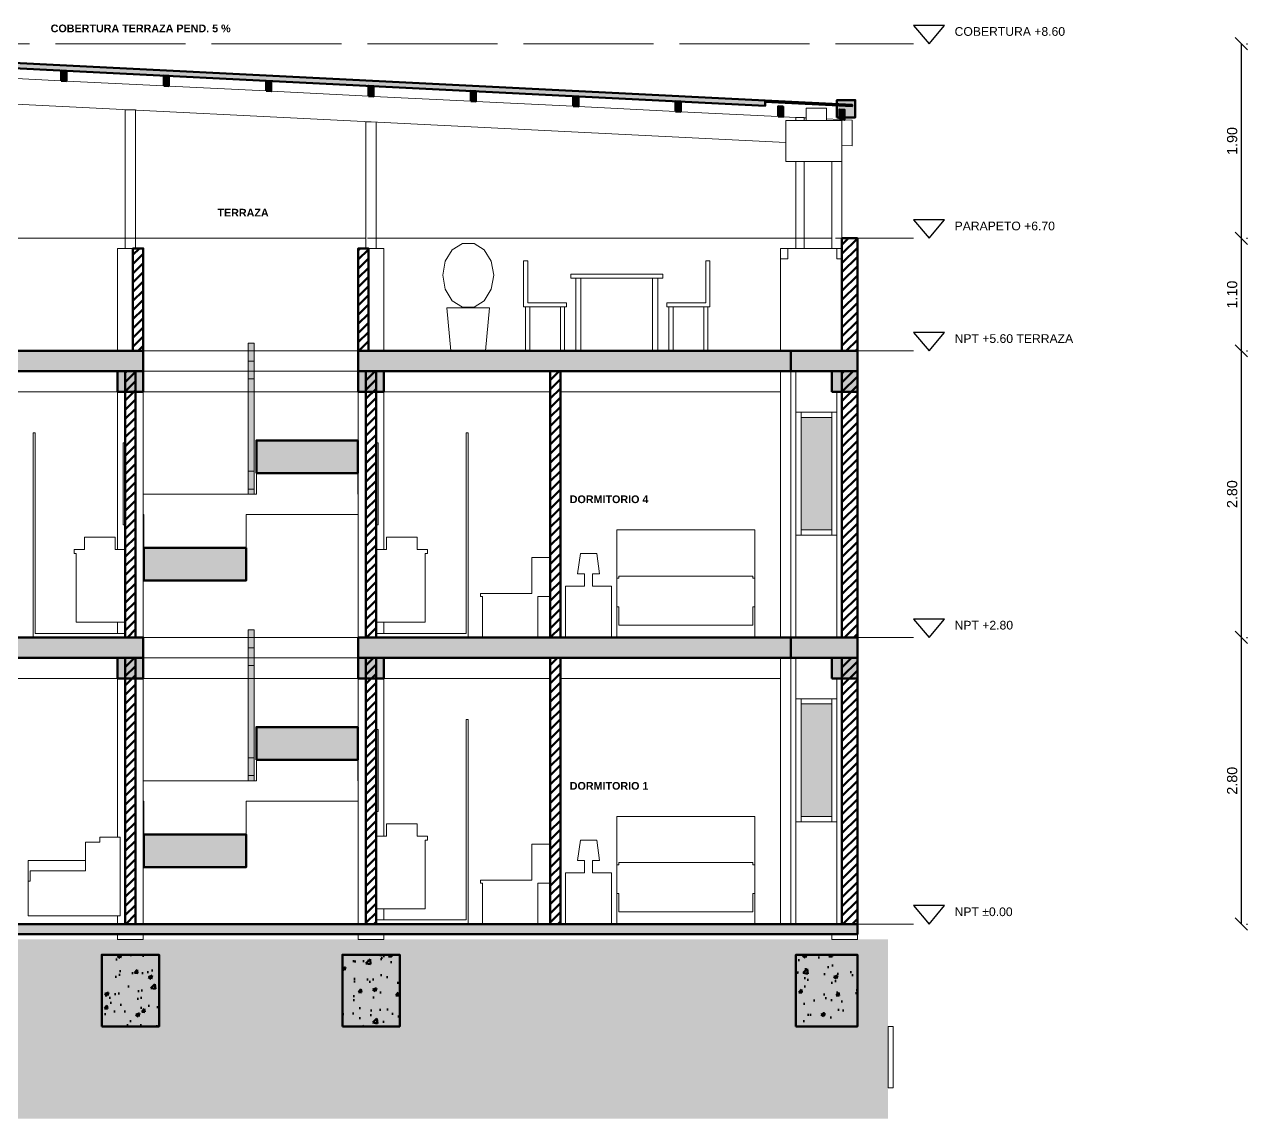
# Model space of a CAD drawing. Header units: metres. Extents: x -3.9 to 79.9, y -56.9 to 20.9.
# Drawn here: x 34.86 to 46.81, y -36.9 to -26.21 of the extents above; entities that cross this region are included whole.
import ezdxf
from ezdxf.enums import TextEntityAlignment as Align

# ---------------------------------------------------------------- set-up
doc = ezdxf.new("R2010")
doc.units = ezdxf.units.M
doc.linetypes.add('DASHED', pattern=[1.524, 1.27, -0.254])
for name, color, linetype, lineweight in [('A-CORTE', 7, 'CONTINUOUS', 50), ('A-COTA', 1, 'CONTINUOUS', 15), ('A-PROYECCION', 9, 'DASHED', 15), ('A-SIMBOLO', 6, 'CONTINUOUS', 25), ('A-TERRENO', 32, 'CONTINUOUS', 35), ('A-TEXTO', 7, 'CONTINUOUS', 20), ('A-VISTA', 8, 'CONTINUOUS', 20)]:
    doc.layers.add(name, color=color, linetype=linetype, lineweight=lineweight)
doc.styles.add('PLANO', font='arial.ttf')
doc.styles.add('PLANO-B', font='arialbd.ttf')
doc.dimstyles.new('COTA-50', dxfattribs={"dimtxt": 0.1, "dimasz": 2.5, "dimexe": 0.06, "dimexo": 0.05, "dimgap": 0.04, "dimtad": 1, "dimzin": 0, "dimdsep": 46, "dimtxsty": 'PLANO', "dimtsz": 0.06, "dimcen": 2.5, "dimclrd": 1, "dimclre": 1, "dimazin": 3, "dimtfac": 1, "dimtmove": 0, "dimatfit": 3})

msp = doc.modelspace()

# ---------------------------------------------------------------- hatches: boundary and pattern name
at = {"layer": 'A-CORTE', "true_color": 0x2b3036}
h = msp.add_hatch(color=7, dxfattribs=at)
h.dxf.hatch_style = 1
h.paths.add_polyline_path([(31.05, -26.453), (42.1, -27.005), (42.1, -26.955), (31.05, -26.402)])
at = {"layer": 'A-CORTE', "true_color": 0x24435c}
h = msp.add_hatch(color=7, dxfattribs=at)
h.dxf.hatch_style = 1
h.paths.add_polyline_path([(35.225, -26.761), (35.275, -26.764), (35.275, -26.664), (35.225, -26.661)])
h = msp.add_hatch(color=7, dxfattribs=at)
h.dxf.hatch_style = 1
h.paths.add_polyline_path([(36.225, -26.811), (36.275, -26.814), (36.275, -26.714), (36.225, -26.711)])
h = msp.add_hatch(color=7, dxfattribs=at)
h.dxf.hatch_style = 1
h.paths.add_polyline_path([(37.225, -26.861), (37.275, -26.864), (37.275, -26.764), (37.225, -26.761)])
h = msp.add_hatch(color=7, dxfattribs=at)
h.dxf.hatch_style = 1
h.paths.add_polyline_path([(38.225, -26.911), (38.275, -26.914), (38.275, -26.814), (38.225, -26.811)])
h = msp.add_hatch(color=7, dxfattribs=at)
h.dxf.hatch_style = 1
h.paths.add_polyline_path([(39.225, -26.961), (39.275, -26.964), (39.275, -26.864), (39.225, -26.861)])
h = msp.add_hatch(color=7, dxfattribs=at)
h.dxf.hatch_style = 1
h.paths.add_polyline_path([(40.225, -27.011), (40.275, -27.014), (40.275, -26.914), (40.225, -26.911)])
h = msp.add_hatch(color=7, dxfattribs=at)
h.dxf.hatch_style = 1
h.paths.add_polyline_path([(41.225, -27.061), (41.275, -27.064), (41.275, -26.964), (41.225, -26.961)])
at = {"layer": 'A-CORTE', "true_color": 0x2b3036}
h = msp.add_hatch(color=7, dxfattribs=at)
h.dxf.hatch_style = 1
h.paths.add_polyline_path([(42.1, -26.967), (42.95, -27.009), (42.95, -26.998), (42.1, -26.955)])
at = {"layer": 'A-CORTE', "true_color": 0x8f979e}
h = msp.add_hatch(color=7, dxfattribs=at)
h.dxf.hatch_style = 1
h.paths.add_polyline_path([(42.8, -27.12), (42.98, -27.12), (42.98, -26.95), (42.8, -26.95)])
at = {"layer": 'A-CORTE', "true_color": 0x24435c}
h = msp.add_hatch(color=7, dxfattribs=at)
h.dxf.hatch_style = 1
h.paths.add_polyline_path([(42.225, -27.111), (42.275, -27.114), (42.275, -27.014), (42.225, -27.011)])
h = msp.add_hatch(color=7, dxfattribs=at)
h.dxf.hatch_style = 1
h.paths.add_polyline_path([(42.825, -27.141), (42.875, -27.144), (42.875, -27.044), (42.825, -27.041)])
at = {"layer": 'A-CORTE'}
h = msp.add_hatch(dxfattribs=at)
h.set_pattern_fill('ANSI31', color=8, scale=0.02)
h.paths.add_polyline_path([(42.85, -29.4), (43, -29.4), (43, -28.3), (42.85, -28.3)])
h = msp.add_hatch(dxfattribs=at)
h.set_pattern_fill('ANSI31', color=8, scale=0.02)
h.paths.add_polyline_path([(35.925, -29.4), (36.025, -29.4), (36.025, -28.4), (35.925, -28.4)])
h = msp.add_hatch(dxfattribs=at)
h.set_pattern_fill('ANSI31', color=8, scale=0.02)
h.paths.add_polyline_path([(38.125, -29.4), (38.225, -29.4), (38.225, -28.4), (38.125, -28.4)])
at = {"layer": 'A-CORTE', "true_color": 0x5a5a5a}
h = msp.add_hatch(color=7, dxfattribs=at)
h.dxf.hatch_style = 1
h.paths.add_polyline_path([(31, -29.6), (36.025, -29.6), (36.025, -29.4), (31, -29.4)])
h = msp.add_hatch(color=7, dxfattribs=at)
h.dxf.hatch_style = 1
h.paths.add_polyline_path([(38.125, -29.6), (42.35, -29.6), (42.35, -29.4), (38.125, -29.4)])
h = msp.add_hatch(color=7, dxfattribs=at)
h.dxf.hatch_style = 1
h.paths.add_polyline_path([(42.35, -29.6), (43, -29.6), (43, -29.4), (42.35, -29.4)])
h = msp.add_hatch(color=7, dxfattribs=at)
h.dxf.hatch_style = 1
h.paths.add_polyline_path([(35.775, -29.8), (36.025, -29.8), (36.025, -29.6), (35.775, -29.6)])
at = {"layer": 'A-CORTE'}
h = msp.add_hatch(dxfattribs=at)
h.set_pattern_fill('ANSI31', color=8, scale=0.02)
h.paths.add_polyline_path([(35.85, -32.2), (35.95, -32.2), (35.95, -29.6), (35.85, -29.6)])
at = {"layer": 'A-CORTE', "true_color": 0x5a5a5a}
h = msp.add_hatch(color=7, dxfattribs=at)
h.dxf.hatch_style = 1
h.paths.add_polyline_path([(38.125, -29.8), (38.375, -29.8), (38.375, -29.6), (38.125, -29.6)])
at = {"layer": 'A-CORTE'}
h = msp.add_hatch(dxfattribs=at)
h.set_pattern_fill('ANSI31', color=8, scale=0.02)
h.paths.add_polyline_path([(38.2, -32.2), (38.3, -32.2), (38.3, -29.6), (38.2, -29.6)])
h = msp.add_hatch(dxfattribs=at)
h.set_pattern_fill('ANSI31', color=8, scale=0.02)
h.paths.add_polyline_path([(40, -32.2), (40.1, -32.2), (40.1, -29.6), (40, -29.6)])
at = {"layer": 'A-CORTE', "true_color": 0x5a5a5a}
h = msp.add_hatch(color=7, dxfattribs=at)
h.dxf.hatch_style = 1
h.paths.add_polyline_path([(42.75, -29.8), (43, -29.8), (43, -29.6), (42.75, -29.6)])
at = {"layer": 'A-CORTE'}
h = msp.add_hatch(dxfattribs=at)
h.set_pattern_fill('ANSI31', color=8, scale=0.02)
h.paths.add_polyline_path([(42.85, -32.2), (43, -32.2), (43, -29.6), (42.85, -29.6)])
at = {"layer": 'A-CORTE', "true_color": 0x5a5a5a}
h = msp.add_hatch(color=7, dxfattribs=at)
h.dxf.hatch_style = 1
h.paths.add_polyline_path([(37.13, -30.595), (38.12, -30.595), (38.12, -30.275), (37.13, -30.275)])
h = msp.add_hatch(color=7, dxfattribs=at)
h.dxf.hatch_style = 1
h.paths.add_polyline_path([(36.03, -31.645), (37.03, -31.645), (37.03, -31.325), (36.03, -31.325)])
h = msp.add_hatch(color=7, dxfattribs=at)
h.dxf.hatch_style = 1
h.paths.add_polyline_path([(31, -32.4), (36.025, -32.4), (36.025, -32.2), (31, -32.2)])
h = msp.add_hatch(color=7, dxfattribs=at)
h.dxf.hatch_style = 1
h.paths.add_polyline_path([(38.125, -32.4), (42.35, -32.4), (42.35, -32.2), (38.125, -32.2)])
h = msp.add_hatch(color=7, dxfattribs=at)
h.dxf.hatch_style = 1
h.paths.add_polyline_path([(42.35, -32.4), (43, -32.4), (43, -32.2), (42.35, -32.2)])
h = msp.add_hatch(color=7, dxfattribs=at)
h.dxf.hatch_style = 1
h.paths.add_polyline_path([(35.775, -32.6), (36.025, -32.6), (36.025, -32.4), (35.775, -32.4)])
at = {"layer": 'A-CORTE'}
h = msp.add_hatch(dxfattribs=at)
h.set_pattern_fill('ANSI31', color=8, scale=0.02)
h.paths.add_polyline_path([(35.85, -35), (35.95, -35), (35.95, -32.4), (35.85, -32.4)])
at = {"layer": 'A-CORTE', "true_color": 0x5a5a5a}
h = msp.add_hatch(color=7, dxfattribs=at)
h.dxf.hatch_style = 1
h.paths.add_polyline_path([(38.125, -32.6), (38.375, -32.6), (38.375, -32.4), (38.125, -32.4)])
at = {"layer": 'A-CORTE'}
h = msp.add_hatch(dxfattribs=at)
h.set_pattern_fill('ANSI31', color=8, scale=0.02)
h.paths.add_polyline_path([(38.2, -35), (38.3, -35), (38.3, -32.4), (38.2, -32.4)])
h = msp.add_hatch(dxfattribs=at)
h.set_pattern_fill('ANSI31', color=8, scale=0.02)
h.paths.add_polyline_path([(40, -35), (40.1, -35), (40.1, -32.4), (40, -32.4)])
at = {"layer": 'A-CORTE', "true_color": 0x5a5a5a}
h = msp.add_hatch(color=7, dxfattribs=at)
h.dxf.hatch_style = 1
h.paths.add_polyline_path([(42.75, -32.6), (43, -32.6), (43, -32.4), (42.75, -32.4)])
at = {"layer": 'A-CORTE'}
h = msp.add_hatch(dxfattribs=at)
h.set_pattern_fill('ANSI31', color=8, scale=0.02)
h.paths.add_polyline_path([(42.85, -35), (43, -35), (43, -32.4), (42.85, -32.4)])
at = {"layer": 'A-CORTE', "true_color": 0x5a5a5a}
h = msp.add_hatch(color=7, dxfattribs=at)
h.dxf.hatch_style = 1
h.paths.add_polyline_path([(37.13, -33.395), (38.12, -33.395), (38.12, -33.075), (37.13, -33.075)])
h = msp.add_hatch(color=7, dxfattribs=at)
h.dxf.hatch_style = 1
h.paths.add_polyline_path([(36.03, -34.445), (37.03, -34.445), (37.03, -34.125), (36.03, -34.125)])
h = msp.add_hatch(color=7, dxfattribs=at)
h.dxf.hatch_style = 1
h.paths.add_polyline_path([(31, -35.1), (43, -35.1), (43, -35), (31, -35)])
at = {"layer": 'A-CORTE'}
h = msp.add_hatch(dxfattribs=at)
h.set_pattern_fill('AR-CONC', color=8, scale=0.002)
h.paths.add_polyline_path([(35.62, -36), (36.18, -36), (36.18, -35.3), (35.62, -35.3)])
h = msp.add_hatch(dxfattribs=at)
h.set_pattern_fill('AR-CONC', color=8, scale=0.002)
h.paths.add_polyline_path([(37.97, -36), (38.53, -36), (38.53, -35.3), (37.97, -35.3)])
h = msp.add_hatch(dxfattribs=at)
h.set_pattern_fill('AR-CONC', color=8, scale=0.002)
h.paths.add_polyline_path([(42.4, -36), (43, -36), (43, -35.3), (42.4, -35.3)])
at = {"layer": 'A-TERRENO'}
h = msp.add_hatch(dxfattribs=at)
h.set_pattern_fill('EARTH', color=32, scale=0.03)
h.paths.add_polyline_path([(43.3, -36.9), (43.3, -35.15), (24.5, -35.15), (24.5, -36.9)])
at = {"layer": 'A-VISTA', "true_color": 0xd7ebf3}
h = msp.add_hatch(color=7, dxfattribs=at)
h.dxf.hatch_style = 1
h.paths.add_polyline_path([(37.05, -30.575), (37.11, -30.575), (37.11, -29.325), (37.05, -29.325)])
at = {"layer": 'A-VISTA', "true_color": 0xeef6f9}
h = msp.add_hatch(color=7, dxfattribs=at)
h.dxf.hatch_style = 1
h.paths.add_polyline_path([(37.05, -29.5), (37.11, -29.5), (37.11, -30.75), (37.05, -30.75)])
h = msp.add_hatch(color=7, dxfattribs=at)
h.dxf.hatch_style = 1
h.paths.add_polyline_path([(37.05, -29.675), (37.11, -29.675), (37.11, -30.8), (37.05, -30.8)])
h = msp.add_hatch(color=7, dxfattribs=at)
h.dxf.hatch_style = 1
h.paths.add_polyline_path([(42.75, -31.15), (42.45, -31.15), (42.45, -30.05), (42.75, -30.05)])
at = {"layer": 'A-VISTA', "true_color": 0xd7ebf3}
h = msp.add_hatch(color=7, dxfattribs=at)
h.dxf.hatch_style = 1
h.paths.add_polyline_path([(37.05, -33.375), (37.11, -33.375), (37.11, -32.125), (37.05, -32.125)])
at = {"layer": 'A-VISTA', "true_color": 0xeef6f9}
h = msp.add_hatch(color=7, dxfattribs=at)
h.dxf.hatch_style = 1
h.paths.add_polyline_path([(37.05, -32.3), (37.11, -32.3), (37.11, -33.55), (37.05, -33.55)])
h = msp.add_hatch(color=7, dxfattribs=at)
h.dxf.hatch_style = 1
h.paths.add_polyline_path([(37.05, -32.475), (37.11, -32.475), (37.11, -33.6), (37.05, -33.6)])
h = msp.add_hatch(color=7, dxfattribs=at)
h.dxf.hatch_style = 1
h.paths.add_polyline_path([(42.45, -32.85), (42.75, -32.85), (42.75, -33.95), (42.45, -33.95)])

# ---------------------------------------------------------------- linework, layer by layer
at = {"layer": 'A-CORTE'}
for points in [[(31.05, -26.453), (42.1, -27.005), (42.1, -26.955), (31.05, -26.402)], [(35.225, -26.761), (35.275, -26.764), (35.275, -26.664), (35.225, -26.661)], [(36.225, -26.811), (36.275, -26.814), (36.275, -26.714), (36.225, -26.711)], [(37.225, -26.861), (37.275, -26.864), (37.275, -26.764), (37.225, -26.761)], [(38.225, -26.911), (38.275, -26.914), (38.275, -26.814), (38.225, -26.811)], [(39.225, -26.961), (39.275, -26.964), (39.275, -26.864), (39.225, -26.861)], [(40.225, -27.011), (40.275, -27.014), (40.275, -26.914), (40.225, -26.911)], [(41.225, -27.061), (41.275, -27.064), (41.275, -26.964), (41.225, -26.961)], [(42.1, -26.967), (42.95, -27.009), (42.95, -26.998), (42.1, -26.955)], [(42.8, -27.12), (42.98, -27.12), (42.98, -26.95), (42.8, -26.95)], [(42.225, -27.111), (42.275, -27.114), (42.275, -27.014), (42.225, -27.011)], [(42.825, -27.141), (42.875, -27.144), (42.875, -27.044), (42.825, -27.041)], [(42.85, -29.4), (43, -29.4), (43, -28.3), (42.85, -28.3)], [(35.925, -29.4), (36.025, -29.4), (36.025, -28.4), (35.925, -28.4)], [(38.125, -29.4), (38.225, -29.4), (38.225, -28.4), (38.125, -28.4)], [(31, -29.6), (36.025, -29.6), (36.025, -29.4), (31, -29.4)], [(38.125, -29.6), (42.35, -29.6), (42.35, -29.4), (38.125, -29.4)], [(42.35, -29.6), (43, -29.6), (43, -29.4), (42.35, -29.4)], [(35.775, -29.8), (36.025, -29.8), (36.025, -29.6), (35.775, -29.6)], [(35.85, -32.2), (35.95, -32.2), (35.95, -29.6), (35.85, -29.6)], [(38.125, -29.8), (38.375, -29.8), (38.375, -29.6), (38.125, -29.6)], [(38.2, -32.2), (38.3, -32.2), (38.3, -29.6), (38.2, -29.6)], [(40, -32.2), (40.1, -32.2), (40.1, -29.6), (40, -29.6)], [(42.75, -29.8), (43, -29.8), (43, -29.6), (42.75, -29.6)], [(42.85, -32.2), (43, -32.2), (43, -29.6), (42.85, -29.6)], [(37.13, -30.595), (38.12, -30.595), (38.12, -30.275), (37.13, -30.275)], [(36.03, -31.645), (37.03, -31.645), (37.03, -31.325), (36.03, -31.325)], [(31, -32.4), (36.025, -32.4), (36.025, -32.2), (31, -32.2)], [(38.125, -32.4), (42.35, -32.4), (42.35, -32.2), (38.125, -32.2)], [(42.35, -32.4), (43, -32.4), (43, -32.2), (42.35, -32.2)], [(35.775, -32.6), (36.025, -32.6), (36.025, -32.4), (35.775, -32.4)], [(35.85, -35), (35.95, -35), (35.95, -32.4), (35.85, -32.4)], [(38.125, -32.6), (38.375, -32.6), (38.375, -32.4), (38.125, -32.4)], [(38.2, -35), (38.3, -35), (38.3, -32.4), (38.2, -32.4)], [(40, -35), (40.1, -35), (40.1, -32.4), (40, -32.4)], [(42.75, -32.6), (43, -32.6), (43, -32.4), (42.75, -32.4)], [(42.85, -35), (43, -35), (43, -32.4), (42.85, -32.4)], [(37.13, -33.395), (38.12, -33.395), (38.12, -33.075), (37.13, -33.075)], [(36.03, -34.445), (37.03, -34.445), (37.03, -34.125), (36.03, -34.125)], [(31, -35.1), (43, -35.1), (43, -35), (31, -35)], [(35.62, -36), (36.18, -36), (36.18, -35.3), (35.62, -35.3)], [(37.97, -36), (38.53, -36), (38.53, -35.3), (37.97, -35.3)], [(42.4, -36), (43, -36), (43, -35.3), (42.4, -35.3)]]:
    msp.add_lwpolyline(points, close=True, dxfattribs=at)
at = {"layer": 'A-PROYECCION', "lineweight": 13}
for p, q in [((24.5, -26.4), (43.55, -26.4)), ((24.5, -28.3), (43.55, -28.3)), ((24.5, -29.4), (43.55, -29.4)), ((24.5, -32.2), (43.55, -32.2)), ((24.5, -35), (43.55, -35))]:
    msp.add_line(p, q, dxfattribs=at)
at = {"layer": 'A-SIMBOLO'}
for points in [[(43.7, -26.4), (43.85, -26.22), (43.55, -26.22)], [(43.7, -28.3), (43.85, -28.12), (43.55, -28.12)], [(43.7, -29.4), (43.85, -29.22), (43.55, -29.22)], [(43.7, -32.2), (43.85, -32.02), (43.55, -32.02)], [(43.7, -35), (43.85, -34.82), (43.55, -34.82)]]:
    msp.add_lwpolyline(points, close=True, dxfattribs=at)
at = {"layer": 'A-VISTA'}
for points in [[(34.275, -26.714), (35.225, -26.761), (35.275, -26.764), (36.225, -26.811), (36.275, -26.814), (37.225, -26.861), (37.244, -26.862), (37.275, -26.864), (38.225, -26.911), (38.241, -26.912), (38.275, -26.914), (39.225, -26.961), (39.275, -26.964), (40.225, -27.011), (40.275, -27.014), (41.225, -27.061), (41.259, -27.063), (41.275, -27.064), (42.225, -27.111), (42.255, -27.113), (42.275, -27.114), (42.4, -27.12), (42.4, -27.15), (42.3, -27.15), (42.3, -27.365), (31.05, -26.803)], [(31.25, -28.3), (35.85, -28.3), (35.85, -28.4), (35.775, -28.4), (35.775, -29.4), (33.64, -29.4)], [(34.15, -29.8), (35.775, -29.8), (35.775, -31.34), (35.75, -31.34), (35.75, -31.22), (35.45, -31.22), (35.45, -31.34), (35.35, -31.34), (35.35, -31.38), (35.37, -31.38), (35.37, -32.05), (35.775, -32.05), (35.775, -32.16), (34.97, -32.16), (34.97, -30.2), (34.95, -30.2), (34.95, -32.16), (34.95, -32.2), (34.81, -32.2)], [(31.25, -32.6), (35.775, -32.6), (35.775, -34.15), (35.6, -34.15), (35.6, -34.2), (35.46, -34.2), (35.46, -34.38), (34.9, -34.38), (34.9, -34.58), (34.9, -34.92), (35.775, -34.92), (35.775, -35), (34.2, -35)]]:
    msp.add_lwpolyline(points, dxfattribs=at)
for points in [[(35.95, -28.4), (35.925, -28.4), (35.85, -28.4), (35.85, -27.045), (35.9, -27.045), (35.95, -27.047)], [(42.5, -27.15), (42.5, -27.03), (42.7, -27.03), (42.7, -27.15)], [(38.3, -28.4), (38.225, -28.4), (38.2, -28.4), (38.2, -27.163), (38.25, -27.163), (38.3, -27.165)], [(42.3, -27.55), (42.85, -27.55), (42.85, -27.15), (42.3, -27.15)], [(42.4, -27.12), (42.48, -27.12), (42.48, -27.15), (42.4, -27.15)], [(42.5, -27.125), (42.5, -27.15), (42.48, -27.15), (42.48, -27.124)], [(42.95, -27.148), (42.95, -27.398), (42.85, -27.393), (42.85, -27.15), (42.7, -27.15), (42.7, -27.135), (42.825, -27.141), (42.851, -27.143), (42.875, -27.144)], [(42.48, -28.4), (42.4, -28.4), (42.4, -27.55), (42.48, -27.55)], [(42.85, -28.4), (42.8, -28.4), (42.75, -28.4), (42.75, -27.55), (42.85, -27.55), (42.85, -28.3)], [(36.025, -29.4), (36.025, -28.4), (35.95, -28.4), (35.95, -28.3), (38.2, -28.3), (38.2, -28.4), (38.125, -28.4), (38.125, -29.4)], [(38.375, -29.4), (38.375, -28.4), (38.3, -28.4), (38.3, -28.3), (42.4, -28.3), (42.4, -28.4), (42.35, -28.4), (42.32, -28.4), (42.25, -28.4), (42.25, -28.5), (42.25, -29.4), (41.54, -29.4), (41.54, -28.97), (41.56, -28.97), (41.56, -28.93), (41.56, -28.52), (41.52, -28.52), (41.52, -28.93), (41.14, -28.93), (41.14, -28.97), (41.16, -28.97), (41.16, -29.4), (41.05, -29.4), (41.05, -28.69), (41.1, -28.69), (41.1, -28.65), (40.2, -28.65), (40.2, -28.69), (40.25, -28.69), (40.25, -29.4), (40.14, -29.4), (40.14, -28.97), (40.16, -28.97), (40.16, -28.93), (39.78, -28.93), (39.78, -28.52), (39.74, -28.52), (39.74, -28.93), (39.74, -28.97), (39.76, -28.97), (39.76, -29.4), (39.369, -29.4), (39.408, -28.98), (39.395, -28.98), (39.364, -28.98), (39.302, -28.98), (39.098, -28.98), (39.036, -28.98), (39.005, -28.98), (38.992, -28.98), (39.031, -29.4)], [(42.75, -28.3), (42.75, -28.4), (42.48, -28.4), (42.48, -28.3)], [(35.775, -29.4), (35.775, -28.4), (35.925, -28.4), (35.925, -29.4)], [(38.225, -29.4), (38.225, -28.4), (38.375, -28.4), (38.375, -29.4)], [(38.975, -28.799), (38.95, -28.661), (38.975, -28.523), (39.044, -28.412), (39.144, -28.35), (39.256, -28.35), (39.356, -28.412), (39.425, -28.523), (39.45, -28.661), (39.425, -28.799), (39.356, -28.91), (39.256, -28.972), (39.144, -28.972), (39.044, -28.91)], [(39.144, -28.35), (39.044, -28.412), (38.975, -28.523), (38.95, -28.661), (38.975, -28.799), (39.044, -28.91), (39.144, -28.972), (39.256, -28.972), (39.356, -28.91), (39.425, -28.799), (39.45, -28.661), (39.425, -28.523), (39.356, -28.412), (39.256, -28.35)], [(42.85, -28.5), (42.85, -29.4), (42.25, -29.4), (42.25, -28.5), (42.32, -28.5), (42.32, -28.4), (42.8, -28.4), (42.8, -28.5)], [(42.25, -28.4), (42.32, -28.4), (42.32, -28.5), (42.25, -28.5)], [(42.85, -28.5), (42.8, -28.5), (42.8, -28.4), (42.85, -28.4)], [(40.16, -28.93), (40.16, -28.97), (39.74, -28.97), (39.74, -28.93), (39.74, -28.52), (39.78, -28.52), (39.78, -28.93)], [(41.56, -28.97), (41.14, -28.97), (41.14, -28.93), (41.52, -28.93), (41.52, -28.52), (41.56, -28.52), (41.56, -28.93)], [(40.2, -28.69), (41.1, -28.69), (41.1, -28.65), (40.2, -28.65)], [(40.25, -29.4), (40.25, -28.69), (40.3, -28.69), (40.3, -29.4)], [(40.3, -29.4), (40.3, -28.69), (41, -28.69), (41, -29.4)], [(41, -29.4), (41, -28.69), (41.05, -28.69), (41.05, -29.4)], [(39.282, -29.4), (39.118, -29.4), (39.067, -29.4), (39.042, -29.4), (39.031, -29.4), (38.992, -28.98), (39.005, -28.98), (39.036, -28.98), (39.098, -28.98), (39.302, -28.98), (39.364, -28.98), (39.395, -28.98), (39.408, -28.98), (39.369, -29.4), (39.358, -29.4), (39.333, -29.4)], [(39.8, -29.4), (39.76, -29.4), (39.76, -28.97), (39.8, -28.97)], [(39.8, -29.4), (39.8, -28.97), (40.1, -28.97), (40.1, -29.4)], [(40.1, -28.97), (40.14, -28.97), (40.14, -29.4), (40.1, -29.4)], [(41.2, -29.4), (41.16, -29.4), (41.16, -28.97), (41.2, -28.97)], [(41.2, -29.4), (41.2, -28.97), (41.5, -28.97), (41.5, -29.4)], [(41.54, -29.4), (41.5, -29.4), (41.5, -28.97), (41.54, -28.97)], [(37.05, -30.575), (37.11, -30.575), (37.11, -29.325), (37.05, -29.325)], [(36.025, -29.6), (36.025, -29.4), (38.125, -29.4), (38.125, -29.6)], [(37.05, -29.5), (37.11, -29.5), (37.11, -30.75), (37.05, -30.75)], [(34.15, -29.8), (34.15, -29.6), (35.775, -29.6), (35.775, -29.8)], [(36.025, -29.8), (36.025, -29.6), (38.125, -29.6), (38.125, -29.8)], [(38.375, -29.8), (38.375, -29.6), (40, -29.6), (40, -29.8)], [(40.1, -29.8), (40.1, -29.6), (42.25, -29.6), (42.25, -29.8)], [(42.25, -32.2), (42.25, -29.6), (42.35, -29.6), (42.35, -32.2)], [(42.35, -32.2), (42.35, -29.6), (42.4, -29.6), (42.4, -32.2)], [(42.8, -30), (42.4, -30), (42.4, -29.6), (42.75, -29.6), (42.75, -29.8), (42.8, -29.8)], [(37.05, -29.675), (37.11, -29.675), (37.11, -30.8), (37.05, -30.8)], [(35.775, -29.8), (35.85, -29.8), (35.85, -30.3), (35.83, -30.3), (35.83, -31.1), (35.85, -31.1), (35.85, -31.34), (35.775, -31.34)], [(35.95, -32.2), (35.95, -29.8), (36.025, -29.8), (36.025, -30.8), (36.025, -31), (36.025, -32.2)], [(37.13, -30.45), (37.13, -30.595), (37.13, -30.625), (37.13, -30.77), (37.13, -30.8), (36.025, -30.8), (36.025, -29.8), (38.125, -29.8), (38.125, -30.8), (38.12, -30.8), (38.12, -30.77), (38.12, -30.625), (38.12, -30.595), (38.12, -30.45), (38.12, -30.275), (37.13, -30.275)], [(38.125, -32.2), (38.125, -31), (38.125, -30.8), (38.125, -29.8), (38.2, -29.8), (38.2, -32.2)], [(38.375, -31.34), (38.3, -31.34), (38.3, -31.1), (38.32, -31.1), (38.32, -30.3), (38.3, -30.3), (38.3, -29.8), (38.375, -29.8)], [(39.2, -32.2), (39.2, -32.16), (39.2, -30.2), (39.18, -30.2), (39.18, -32.16), (38.375, -32.16), (38.375, -32.05), (38.78, -32.05), (38.78, -31.38), (38.8, -31.38), (38.8, -31.34), (38.7, -31.34), (38.7, -31.22), (38.4, -31.22), (38.4, -31.34), (38.375, -31.34), (38.375, -29.8), (40, -29.8), (40, -31.42), (39.82, -31.42), (39.82, -31.77), (39.32, -31.77), (39.32, -31.8), (39.34, -31.8), (39.34, -32.2)], [(40.1, -32.2), (40.1, -29.8), (42.25, -29.8), (42.25, -32.2), (42, -32.2), (42, -31.9), (42, -31.62), (42, -31.15), (40.65, -31.15), (40.65, -31.62), (40.65, -31.9), (40.65, -32.2), (40.6, -32.2), (40.6, -31.7), (40.414, -31.7), (40.414, -31.58), (40.436, -31.58), (40.47, -31.58), (40.483, -31.58), (40.454, -31.38), (40.444, -31.38), (40.419, -31.38), (40.331, -31.38), (40.306, -31.38), (40.296, -31.38), (40.267, -31.58), (40.28, -31.58), (40.314, -31.58), (40.336, -31.58), (40.336, -31.7), (40.15, -31.7), (40.15, -32.2)], [(42.8, -32.2), (42.8, -31.2), (42.8, -30), (42.8, -29.8), (42.85, -29.8), (42.85, -32.2)], [(42.4, -31.2), (42.4, -30), (42.45, -30), (42.45, -31.2)], [(42.45, -30.05), (42.45, -30), (42.75, -30), (42.75, -30.05)], [(42.75, -31.15), (42.45, -31.15), (42.45, -30.05), (42.75, -30.05)], [(42.75, -31.2), (42.75, -30), (42.8, -30), (42.8, -31.2)], [(34.95, -32.16), (34.95, -30.2), (34.97, -30.2), (34.97, -32.16), (35.85, -32.16), (35.85, -32.2), (34.97, -32.2), (34.95, -32.2)], [(38.3, -32.16), (39.18, -32.16), (39.18, -30.2), (39.2, -30.2), (39.2, -32.16), (39.2, -32.2), (39.18, -32.2), (38.3, -32.2)], [(35.83, -31.1), (35.85, -31.1), (35.85, -30.3), (35.83, -30.3)], [(38.3, -31.1), (38.32, -31.1), (38.32, -30.3), (38.3, -30.3)], [(36.03, -31), (36.025, -31), (36.025, -30.8), (37.13, -30.8), (37.13, -30.77), (37.13, -30.625), (37.13, -30.595), (38.12, -30.595), (38.12, -30.625), (38.12, -30.77), (38.12, -30.8), (38.125, -30.8), (38.125, -31), (37.03, -31), (37.03, -31.15), (37.03, -31.295), (37.03, -31.325), (36.03, -31.325), (36.03, -31.295), (36.03, -31.15)], [(36.025, -32.2), (36.025, -31), (36.03, -31), (36.03, -31.15), (36.03, -31.295), (36.03, -31.325), (36.03, -31.47), (36.03, -31.645), (37.03, -31.645), (37.03, -31.47), (37.03, -31.325), (37.03, -31.295), (37.03, -31.15), (37.03, -31), (38.125, -31), (38.125, -32.2)], [(40.65, -31.15), (42, -31.15), (42, -31.62), (41.98, -31.62), (41.98, -31.6), (40.67, -31.6), (40.67, -31.62), (40.65, -31.62)], [(42.45, -31.2), (42.45, -31.15), (42.75, -31.15), (42.75, -31.2)], [(35.37, -32.05), (35.37, -31.38), (35.35, -31.38), (35.35, -31.34), (35.45, -31.34), (35.45, -31.22), (35.75, -31.22), (35.75, -31.34), (35.85, -31.34), (35.85, -31.38), (35.85, -32.05)], [(38.3, -32.05), (38.3, -31.38), (38.3, -31.34), (38.4, -31.34), (38.4, -31.22), (38.7, -31.22), (38.7, -31.34), (38.8, -31.34), (38.8, -31.38), (38.78, -31.38), (38.78, -32.05)], [(42.4, -32.2), (42.4, -31.2), (42.8, -31.2), (42.8, -32.2)], [(40.306, -31.38), (40.331, -31.38), (40.419, -31.38), (40.444, -31.38), (40.454, -31.38), (40.483, -31.58), (40.47, -31.58), (40.436, -31.58), (40.414, -31.58), (40.414, -31.7), (40.6, -31.7), (40.6, -32.2), (40.15, -32.2), (40.15, -31.7), (40.336, -31.7), (40.336, -31.58), (40.314, -31.58), (40.28, -31.58), (40.267, -31.58), (40.296, -31.38)], [(40, -31.8), (39.88, -31.8), (39.88, -32.2), (39.34, -32.2), (39.34, -31.8), (39.32, -31.8), (39.32, -31.77), (39.82, -31.77), (39.82, -31.42), (40, -31.42)], [(40.67, -32.08), (40.67, -31.9), (40.65, -31.9), (40.65, -31.62), (40.67, -31.62), (40.67, -31.6), (41.98, -31.6), (41.98, -31.62), (42, -31.62), (42, -31.9), (41.98, -31.9), (41.98, -32.08)], [(39.88, -32.2), (39.88, -31.8), (40, -31.8), (40, -32.2)], [(40.65, -31.9), (40.67, -31.9), (40.67, -32.08), (41.98, -32.08), (41.98, -31.9), (42, -31.9), (42, -32.2), (40.65, -32.2)], [(35.775, -32.05), (35.85, -32.05), (35.85, -32.16), (35.775, -32.16)], [(37.05, -33.375), (37.11, -33.375), (37.11, -32.125), (37.05, -32.125)], [(38.375, -32.16), (38.3, -32.16), (38.3, -32.05), (38.375, -32.05)], [(36.025, -32.4), (36.025, -32.2), (38.125, -32.2), (38.125, -32.4)], [(37.05, -32.3), (37.11, -32.3), (37.11, -33.55), (37.05, -33.55)], [(31.25, -32.6), (31.25, -32.4), (35.775, -32.4), (35.775, -32.6)], [(36.025, -32.6), (36.025, -32.4), (38.125, -32.4), (38.125, -32.6)], [(37.05, -32.475), (37.11, -32.475), (37.11, -33.6), (37.05, -33.6)], [(38.375, -32.6), (38.375, -32.4), (40, -32.4), (40, -32.6)], [(40.1, -32.6), (40.1, -32.4), (42.25, -32.4), (42.25, -32.6)], [(42.25, -35), (42.25, -32.4), (42.35, -32.4), (42.35, -35)], [(42.35, -35), (42.35, -32.4), (42.4, -32.4), (42.4, -35)], [(42.8, -32.8), (42.4, -32.8), (42.4, -32.4), (42.75, -32.4), (42.75, -32.6), (42.8, -32.6)], [(35.775, -32.6), (35.85, -32.6), (35.85, -35), (35.775, -35), (35.775, -34.92), (35.8, -34.92), (35.8, -34.58), (35.8, -34.38), (35.8, -34.15), (35.775, -34.15)], [(36.025, -35), (35.95, -35), (35.95, -32.6), (36.025, -32.6), (36.025, -33.6), (36.025, -33.8)], [(37.13, -33.25), (37.13, -33.395), (37.13, -33.425), (37.13, -33.57), (37.13, -33.6), (36.025, -33.6), (36.025, -32.6), (38.125, -32.6), (38.125, -33.6), (38.12, -33.6), (38.12, -33.57), (38.12, -33.425), (38.12, -33.395), (38.12, -33.25), (38.12, -33.075), (37.13, -33.075)], [(38.125, -32.6), (38.2, -32.6), (38.2, -35), (38.125, -35), (38.125, -33.8), (38.125, -33.6)], [(38.375, -34.14), (38.3, -34.14), (38.3, -33.9), (38.32, -33.9), (38.32, -33.1), (38.3, -33.1), (38.3, -32.6), (38.375, -32.6)], [(39.2, -35), (39.2, -34.96), (39.2, -33), (39.18, -33), (39.18, -34.96), (38.375, -34.96), (38.375, -34.85), (38.78, -34.85), (38.78, -34.18), (38.8, -34.18), (38.8, -34.14), (38.7, -34.14), (38.7, -34.02), (38.4, -34.02), (38.4, -34.14), (38.375, -34.14), (38.375, -32.6), (40, -32.6), (40, -34.22), (39.82, -34.22), (39.82, -34.57), (39.32, -34.57), (39.32, -34.6), (39.34, -34.6), (39.34, -35)], [(40.1, -35), (40.1, -32.6), (42.25, -32.6), (42.25, -35), (42, -35), (42, -34.7), (42, -34.42), (42, -33.95), (40.65, -33.95), (40.65, -34.42), (40.65, -34.7), (40.65, -35), (40.6, -35), (40.6, -34.5), (40.414, -34.5), (40.414, -34.38), (40.436, -34.38), (40.47, -34.38), (40.483, -34.38), (40.454, -34.18), (40.444, -34.18), (40.419, -34.18), (40.331, -34.18), (40.306, -34.18), (40.296, -34.18), (40.267, -34.38), (40.28, -34.38), (40.314, -34.38), (40.336, -34.38), (40.336, -34.5), (40.15, -34.5), (40.15, -35)], [(42.8, -35), (42.8, -34), (42.8, -32.8), (42.8, -32.6), (42.85, -32.6), (42.85, -35)], [(42.4, -34), (42.4, -32.8), (42.45, -32.8), (42.45, -34)], [(42.45, -32.85), (42.45, -32.8), (42.75, -32.8), (42.75, -32.85)], [(42.45, -32.85), (42.75, -32.85), (42.75, -33.95), (42.45, -33.95)], [(42.75, -34), (42.75, -32.8), (42.8, -32.8), (42.8, -34)], [(38.3, -34.96), (39.18, -34.96), (39.18, -33), (39.2, -33), (39.2, -34.96), (39.2, -35), (39.18, -35), (38.3, -35)], [(38.3, -33.9), (38.32, -33.9), (38.32, -33.1), (38.3, -33.1)], [(36.03, -33.8), (36.025, -33.8), (36.025, -33.6), (37.13, -33.6), (37.13, -33.57), (37.13, -33.425), (37.13, -33.395), (38.12, -33.395), (38.12, -33.425), (38.12, -33.57), (38.12, -33.6), (38.125, -33.6), (38.125, -33.8), (37.03, -33.8), (37.03, -33.95), (37.03, -34.095), (37.03, -34.125), (36.03, -34.125), (36.03, -34.095), (36.03, -33.95)], [(36.025, -35), (36.025, -33.8), (36.03, -33.8), (36.03, -33.95), (36.03, -34.095), (36.03, -34.125), (36.03, -34.27), (36.03, -34.445), (37.03, -34.445), (37.03, -34.27), (37.03, -34.125), (37.03, -34.095), (37.03, -33.95), (37.03, -33.8), (38.125, -33.8), (38.125, -35)], [(38.3, -34.85), (38.3, -34.18), (38.3, -34.14), (38.4, -34.14), (38.4, -34.02), (38.7, -34.02), (38.7, -34.14), (38.8, -34.14), (38.8, -34.18), (38.78, -34.18), (38.78, -34.85)], [(40.65, -33.95), (42, -33.95), (42, -34.42), (41.98, -34.42), (41.98, -34.4), (40.67, -34.4), (40.67, -34.42), (40.65, -34.42)], [(42.4, -35), (42.4, -34), (42.8, -34), (42.8, -35)], [(42.45, -34), (42.45, -33.95), (42.75, -33.95), (42.75, -34)], [(34.9, -34.58), (34.92, -34.58), (34.92, -34.48), (35.46, -34.48), (35.46, -34.2), (35.6, -34.2), (35.6, -34.15), (35.8, -34.15), (35.8, -34.58), (35.8, -34.92), (34.9, -34.92)], [(40, -34.6), (39.88, -34.6), (39.88, -35), (39.34, -35), (39.34, -34.6), (39.32, -34.6), (39.32, -34.57), (39.82, -34.57), (39.82, -34.22), (40, -34.22)], [(40.306, -34.18), (40.331, -34.18), (40.419, -34.18), (40.444, -34.18), (40.454, -34.18), (40.483, -34.38), (40.47, -34.38), (40.436, -34.38), (40.414, -34.38), (40.414, -34.5), (40.6, -34.5), (40.6, -35), (40.15, -35), (40.15, -34.5), (40.336, -34.5), (40.336, -34.38), (40.314, -34.38), (40.28, -34.38), (40.267, -34.38), (40.296, -34.18)], [(34.9, -34.58), (34.9, -34.38), (35.46, -34.38), (35.46, -34.48), (34.92, -34.48), (34.92, -34.58)], [(40.67, -34.88), (40.67, -34.7), (40.65, -34.7), (40.65, -34.42), (40.67, -34.42), (40.67, -34.4), (41.98, -34.4), (41.98, -34.42), (42, -34.42), (42, -34.7), (41.98, -34.7), (41.98, -34.88)], [(39.88, -35), (39.88, -34.6), (40, -34.6), (40, -35)], [(40.65, -34.7), (40.67, -34.7), (40.67, -34.88), (41.98, -34.88), (41.98, -34.7), (42, -34.7), (42, -35), (40.65, -35)], [(38.375, -34.96), (38.3, -34.96), (38.3, -34.85), (38.375, -34.85)], [(36.025, -35.15), (35.775, -35.15), (35.775, -35.1), (36.025, -35.1)], [(38.375, -35.15), (38.125, -35.15), (38.125, -35.1), (38.375, -35.1)], [(43, -35.15), (42.75, -35.15), (42.75, -35.1), (43, -35.1)], [(43.35, -36), (43.35, -36.6), (43.3, -36.6), (43.3, -36)]]:
    msp.add_lwpolyline(points, close=True, dxfattribs=at)

# ---------------------------------------------------------------- texts
at = {"layer": 'A-TEXTO', "style": 'PLANO-B'}
for s, p in [('COBERTURA TERRAZA PEND. 5 %', (36, -26.25)), ('TERRAZA', (37, -28.05)), ('DORMITORIO 4', (40.575, -30.85)), ('DORMITORIO 1', (40.575, -33.65))]:
    msp.add_text(s, height=0.075, dxfattribs=at).set_placement(p, align=Align.MIDDLE_CENTER)
at = {"layer": 'A-TEXTO', "style": 'PLANO'}
for s, p in [('COBERTURA +8.60', (43.95, -26.28)), ('PARAPETO +6.70', (43.95, -28.18)), ('NPT +5.60 TERRAZA', (43.95, -29.28)), ('NPT +2.80', (43.95, -32.08)), ('NPT ±0.00', (43.95, -34.88))]:
    msp.add_text(s, height=0.085, dxfattribs=at).set_placement(p, align=Align.MIDDLE_LEFT)

# ---------------------------------------------------------------- dimensions: what is measured, and where the dimension line sits
at = {"layer": 'A-COTA'}
for base, p1, p2 in [((46.751, -28.3), (46.75, -28.3), (46.75, -26.4)), ((46.751, -29.4), (46.75, -29.4), (46.75, -28.3)), ((46.751, -32.2), (46.75, -32.2), (46.75, -29.4)), ((46.751, -35), (46.75, -35), (46.75, -32.2))]:
    msp.add_linear_dim(base=base, p1=p1, p2=p2, angle=90, dimstyle='COTA-50', dxfattribs=at).render()

doc.saveas('drawing.dxf')
